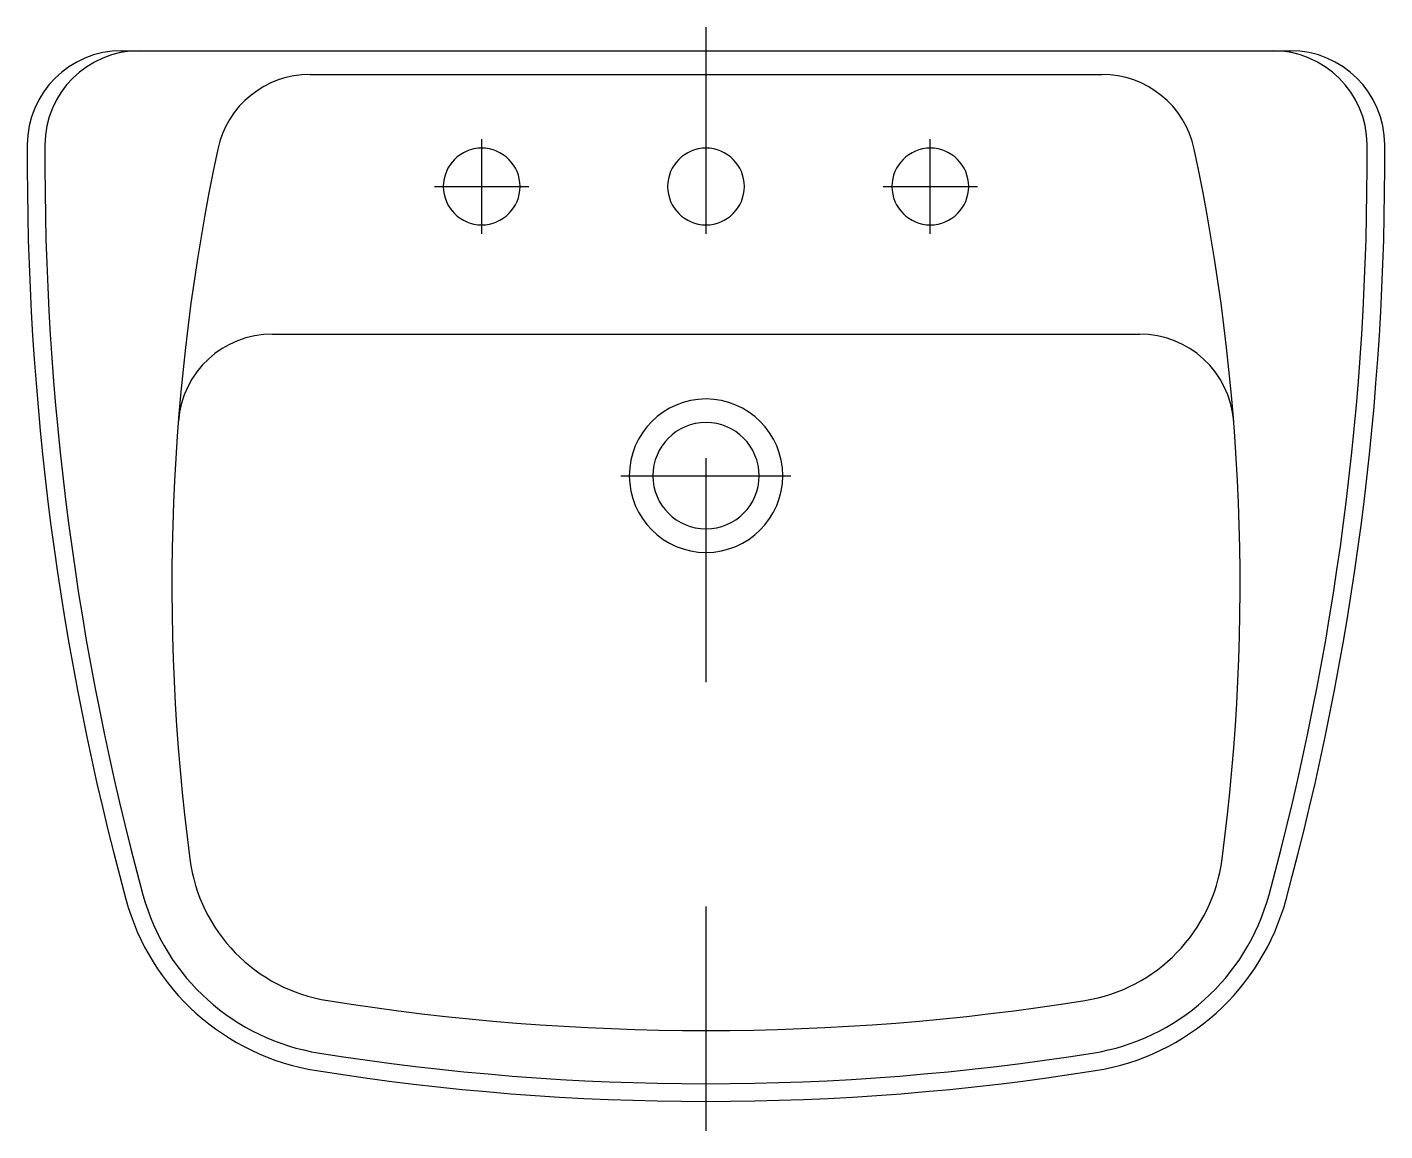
# Model space of a CAD drawing. Extents: x -992.122 to -991.517, y 911.401 to 911.893.
import ezdxf

# ---------------------------------------------------------------- set-up
doc = ezdxf.new("R2010")
doc.units = 0
doc.header["$LTSCALE"] = 0.2
doc.header["$MEASUREMENT"] = 0
for name, pattern in [('AXES', [0.54, 0.3, -0.08, 0.08, -0.08]), ('CACHE', [0.24, 0.12, -0.12]), ('CONTINU', [0])]:
    doc.linetypes.add(name, pattern=pattern)
doc.layers.get('0').update_dxf_attribs({"linetype": 'CONTINUOUS'})
doc.layers.add('DECA_EIXOS', color=5, linetype='AXES')

msp = doc.modelspace()

# ---------------------------------------------------------------- linework, layer by layer
at = {"linetype": 'CONTINU'}
for points in [[(-992.07976, 911.8822, 0.412637), (-992.12186, 911.84032)], [(-992.07186, 911.8822, 0.412627), (-992.11397, 911.84032)], [(-991.5245, 911.84037, 0.412627), (-991.5666, 911.8822)], [(-991.5166, 911.84032, 0.412637), (-991.55871, 911.8822)], [(-991.99572, 911.87167, 0.354082), (-992.0369, 911.83833)], [(-991.60156, 911.83832, 0.354082), (-991.64275, 911.87167)], [(-992.12186, 911.84032, 0.067788), (-992.07788, 911.50385)], [(-992.11397, 911.84032, 0.067797), (-992.07026, 911.50592)], [(-992.0369, 911.83833, 0.085328), (-992.04935, 911.52183)], [(-991.81923, 911.83878, 1), (-991.81923, 911.80456)], [(-991.81923, 911.80456, 1), (-991.81923, 911.83878)], [(-991.58911, 911.52183, 0.085327), (-991.60156, 911.83832)], [(-991.5682, 911.50591, 0.06785), (-991.5245, 911.84037)], [(-991.56059, 911.50384, 0.067788), (-991.5166, 911.84032)], [(-992.01251, 911.75588, 0.391431), (-992.05448, 911.71707)], [(-991.58398, 911.71707, 0.391431), (-991.62596, 911.75588)], [(-991.81923, 911.72693, 1), (-991.81923, 911.65851)], [(-991.81923, 911.65851, 1), (-991.81923, 911.72693)], [(-991.81923, 911.71641, 1), (-991.81923, 911.66904)], [(-991.81923, 911.66904, 1), (-991.81923, 911.71641)], [(-992.04935, 911.52183, 0.331987), (-991.98787, 911.45868)], [(-991.65037, 911.45872, 0.331988), (-991.58911, 911.52183)], [(-992.07788, 911.50385, 0.295072), (-991.99283, 911.42749)], [(-992.07026, 911.50592, 0.295071), (-991.99159, 911.43529)], [(-991.64687, 911.43529, 0.295073), (-991.5682, 911.50591)], [(-991.64563, 911.42749, 0.295073), (-991.56059, 911.50384)], [(-991.98787, 911.45868, 0.079122), (-991.65037, 911.45872)], [(-991.99159, 911.43529, 0.079127), (-991.64687, 911.43529)], [(-991.99283, 911.42749, 0.079119), (-991.64563, 911.42749)]]:
    msp.add_lwpolyline(points, format="xyb", dxfattribs=at)
for points in [[(-992.07976, 911.8822), (-991.55871, 911.8822)], [(-991.99572, 911.87167), (-991.64275, 911.87167)], [(-992.01251, 911.75588), (-991.62596, 911.75588)]]:
    msp.add_lwpolyline(points, dxfattribs=at)
at = {"linetype": 'CACHE'}
for points in [[(-991.91923, 911.83878, 1), (-991.91923, 911.80456)], [(-991.91923, 911.80456, 1), (-991.91923, 911.83878)], [(-991.71923, 911.83878, 1), (-991.71923, 911.80456)], [(-991.71923, 911.80456, 1), (-991.71923, 911.83878)]]:
    msp.add_lwpolyline(points, format="xyb", dxfattribs=at)
at = {"layer": 'DECA_EIXOS'}
for points in [[(-991.81923, 911.40062), (-991.81923, 911.89272)], [(-991.91923, 911.80062), (-991.91923, 911.84272)], [(-991.71923, 911.80062), (-991.71923, 911.84272)], [(-991.94029, 911.82167), (-991.89818, 911.82167)], [(-991.74029, 911.82167), (-991.69818, 911.82167)], [(-991.85713, 911.69272), (-991.78134, 911.69272)]]:
    msp.add_lwpolyline(points, dxfattribs=at)

doc.saveas('drawing.dxf')
